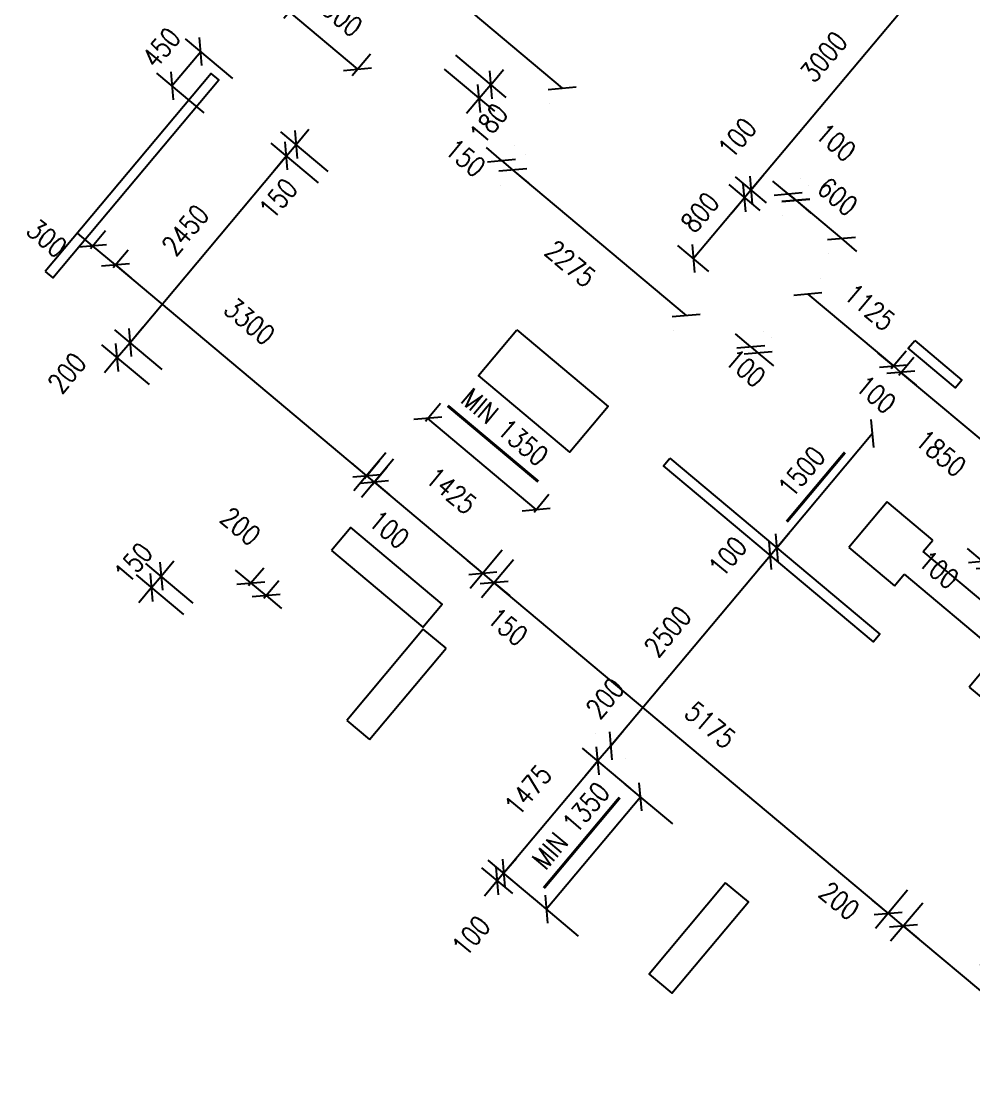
# Model space of a CAD drawing. Header units: millimetres. Extents: x 833220848 to 834439174, y 817676276 to 818025844.
# Drawn here: x 834222569 to 834232155, y 817919286 to 817929958 of the extents above; entities that cross this region are included whole.
import ezdxf

# ---------------------------------------------------------------- set-up
doc = ezdxf.new("R2010")
doc.units = ezdxf.units.MM
doc.header["$LTSCALE"] = 1000
doc.header["$MEASUREMENT"] = 0
doc.linetypes.add('HIDDEN2', pattern=[0.1875, 0.125, -0.0625])
for name, color, linetype in [('_BD Amendment C Changes', 10, 'Continuous'), ('VPA050_Marks', 1, 'Continuous'), ('VPA064_C231', 231, 'HIDDEN2')]:
    doc.layers.add(name, color=color, linetype=linetype)
doc.layers.add('fill', color=1, linetype='Continuous', plot=False)
doc.layers.add('VPA031_Dimension GF', color=6, linetype='Continuous', lineweight=13)
doc.styles.add('RLP-SIMPLEX', font='SIMPLEX.shx', dxfattribs={"width": 0.8})
doc.dimstyles.new('VP-SIMPLEX_D200', dxfattribs={"dimscale": 200, "dimtxt": 1, "dimasz": 1, "dimexe": 1, "dimexo": 1, "dimgap": 1, "dimtad": 1, "dimdec": 1, "dimdsep": 46, "dimtxsty": 'RLP-SIMPLEX', "dimblk": 'OBLIQUE', "dimcen": 1, "dimclrd": 1, "dimclre": 1, "dimclrt": 256, "dimadec": 1, "dimazin": 2, "dimtfac": 1, "dimtdec": 1, "dimtix": 1, "dimtmove": 2, "dimatfit": 1, "dimfxl": 0, "dimtolj": 1, "dimtzin": 0, "dimarcsym": 0})

# ---------------------------------------------------------------- blocks, each defined once
blk = doc.blocks.new('_Oblique')
at = {"color": 0, "linetype": 'ByBlock', "lineweight": -2}
blk.add_line((-0.5, -0.5), (0.5, 0.5), dxfattribs=at)
blk = doc.blocks.new('*D85')
at = {"layer": 'VPA031_Dimension GF', "color": 1, "lineweight": -2}
for p, q in [((834226941, 817929615), (834227447, 817929191)), ((834226825, 817929477), (834227331, 817929053)), ((834227294, 817929319), (834227422, 817929472)), ((834227294, 817929319), (834227178, 817929181)), ((834227178, 817929181), (834227049, 817929028))]:
    blk.add_line(p, q, dxfattribs=at)
at = {"layer": 'VPA031_Dimension GF', "color": 1, "lineweight": -2, "xscale": 200, "yscale": 200, "zscale": 200}
for p, rotation in [((834227294, 817929319), 230.0000014142728), ((834227178, 817929181), 50.00000141427283)]:
    blk.add_blockref('_Oblique', p, dxfattribs=dict(at, rotation=rotation))
at = {"layer": 'VPA031_Dimension GF', "color": 6, "insert": (834227273, 817928928), "char_height": 200, "attachment_point": 5, "rotation": 50, "style": 'RLP-SIMPLEX'}
blk.add_mtext('\\A1;180', dxfattribs=at)
blk = doc.blocks.new('*D98')
at = {"layer": 'VPA031_Dimension GF', "color": 1, "lineweight": -2}
for p, q in [((834231400, 817926398), (834231551, 817926578)), ((834232840, 817925235), (834231422, 817926424)), ((834232817, 817925209), (834232968, 817925388))]:
    blk.add_line(p, q, dxfattribs=at)
at = {"layer": 'VPA031_Dimension GF', "color": 1, "lineweight": -2, "xscale": 200, "yscale": 200, "zscale": 200}
for p, rotation in [((834231422, 817926424), 140.0000000153703), ((834232840, 817925235), 320.0000000153703)]:
    blk.add_blockref('_Oblique', p, dxfattribs=dict(at, rotation=rotation))
at = {"layer": 'VPA031_Dimension GF', "color": 6, "insert": (834231824, 817925611), "char_height": 200, "attachment_point": 5, "rotation": 320, "style": 'RLP-SIMPLEX'}
blk.add_mtext('\\A1;1850', dxfattribs=at)
blk = doc.blocks.new('*D62')
at = {"layer": 'VPA031_Dimension GF', "color": 1, "lineweight": -2}
for p, q in [((834231488, 817921213), (834231165, 817920828)), ((834231294, 817920981), (834231140, 817921110)), ((834231641, 817921084), (834231318, 817920700)), ((834231447, 817920853), (834231294, 817920981)), ((834231447, 817920853), (834231600, 817920724))]:
    blk.add_line(p, q, dxfattribs=at)
at = {"layer": 'VPA031_Dimension GF', "color": 1, "lineweight": -2, "xscale": 200, "yscale": 200, "zscale": 200}
for p, rotation in [((834231294, 817920981), 319.9999999833355), ((834231447, 817920853), 139.9999999833355)]:
    blk.add_blockref('_Oblique', p, dxfattribs=dict(at, rotation=rotation))
at = {"layer": 'VPA031_Dimension GF', "color": 6, "insert": (834230803, 817921106), "char_height": 200, "attachment_point": 5, "rotation": 320, "style": 'RLP-SIMPLEX'}
blk.add_mtext('\\A1;200', dxfattribs=at)
blk = doc.blocks.new('*D63')
at = {"layer": 'VPA031_Dimension GF', "color": 1, "lineweight": -2}
for p, q in [((834227523, 817924539), (834227201, 817924155)), ((834231294, 817920981), (834227329, 817924308)), ((834231488, 817921213), (834231165, 817920828))]:
    blk.add_line(p, q, dxfattribs=at)
at = {"layer": 'VPA031_Dimension GF', "color": 1, "lineweight": -2, "xscale": 200, "yscale": 200, "zscale": 200}
for p, rotation in [((834227329, 817924308), 140.0000001067154), ((834231294, 817920981), 320.0000001067154)]:
    blk.add_blockref('_Oblique', p, dxfattribs=dict(at, rotation=rotation))
at = {"layer": 'VPA031_Dimension GF', "color": 6, "insert": (834229504, 817922875), "char_height": 200, "attachment_point": 5, "rotation": 320, "style": 'RLP-SIMPLEX'}
blk.add_mtext('\\A1;5175', dxfattribs=at)
blk = doc.blocks.new('*D66')
at = {"layer": 'VPA031_Dimension GF', "color": 1, "lineweight": -2}
for p, q in [((834231681, 817930689), (834231993, 817930428)), ((834231840, 817930556), (834229912, 817928258)), ((834229753, 817928391), (834230065, 817928130))]:
    blk.add_line(p, q, dxfattribs=at)
at = {"layer": 'VPA031_Dimension GF', "color": 1, "lineweight": -2, "xscale": 200, "yscale": 200, "zscale": 200}
for p, rotation in [((834231840, 817930556), 50.00000197725146), ((834229912, 817928258), 230.0000019772515)]:
    blk.add_blockref('_Oblique', p, dxfattribs=dict(at, rotation=rotation))
at = {"layer": 'VPA031_Dimension GF', "color": 6, "insert": (834230646, 817929600), "char_height": 200, "attachment_point": 5, "rotation": 50, "style": 'RLP-SIMPLEX'}
blk.add_mtext('\\A1;3000', dxfattribs=at)
blk = doc.blocks.new('*D67')
at = {"layer": 'VPA031_Dimension GF', "color": 1, "lineweight": -2}
for p, q in [((834229753, 817928391), (834230065, 817928130)), ((834229912, 817928258), (834230040, 817928411)), ((834229689, 817928315), (834230001, 817928053)), ((834229912, 817928258), (834229847, 817928182)), ((834229847, 817928182), (834229719, 817928028))]:
    blk.add_line(p, q, dxfattribs=at)
at = {"layer": 'VPA031_Dimension GF', "color": 1, "lineweight": -2, "xscale": 200, "yscale": 200, "zscale": 200}
for p, rotation in [((834229912, 817928258), 230.0000024833985), ((834229847, 817928182), 50.00000248339851)]:
    blk.add_blockref('_Oblique', p, dxfattribs=dict(at, rotation=rotation))
at = {"layer": 'VPA031_Dimension GF', "color": 6, "insert": (834229775, 817928783), "char_height": 200, "attachment_point": 5, "rotation": 50, "style": 'RLP-SIMPLEX'}
blk.add_mtext('\\A1;100', dxfattribs=at)
blk = doc.blocks.new('*D68')
at = {"layer": 'VPA031_Dimension GF', "color": 1, "lineweight": -2}
for p, q in [((834225658, 817928446), (834225182, 817928846)), ((834225335, 817928718), (834225463, 817928871)), ((834225562, 817928331), (834225085, 817928731)), ((834225238, 817928603), (834225335, 817928718)), ((834225238, 817928603), (834225110, 817928449))]:
    blk.add_line(p, q, dxfattribs=at)
at = {"layer": 'VPA031_Dimension GF', "color": 1, "lineweight": -2, "xscale": 200, "yscale": 200, "zscale": 200}
for p, rotation in [((834225335, 817928718), 230.0000023468288), ((834225238, 817928603), 50.00000234682879)]:
    blk.add_blockref('_Oblique', p, dxfattribs=dict(at, rotation=rotation))
at = {"layer": 'VPA031_Dimension GF', "color": 6, "insert": (834225156, 817928173), "char_height": 200, "attachment_point": 5, "rotation": 50, "style": 'RLP-SIMPLEX'}
blk.add_mtext('\\A1;150', dxfattribs=at)
blk = doc.blocks.new('*D69')
at = {"layer": 'VPA031_Dimension GF', "color": 1, "lineweight": -2}
for p, q in [((834225562, 817928331), (834225085, 817928731)), ((834223664, 817926726), (834225238, 817928603)), ((834223987, 817926454), (834223510, 817926854))]:
    blk.add_line(p, q, dxfattribs=at)
at = {"layer": 'VPA031_Dimension GF', "color": 1, "lineweight": -2, "xscale": 200, "yscale": 200, "zscale": 200}
for p, rotation in [((834225238, 817928603), 50.00000027822235), ((834223664, 817926726), 230.0000002782224)]:
    blk.add_blockref('_Oblique', p, dxfattribs=dict(at, rotation=rotation))
at = {"layer": 'VPA031_Dimension GF', "color": 6, "insert": (834224221, 817927857), "char_height": 200, "attachment_point": 5, "rotation": 50, "style": 'RLP-SIMPLEX'}
blk.add_mtext('\\A1;2450', dxfattribs=at)
blk = doc.blocks.new('*D103')
at = {"layer": 'VPA031_Dimension GF', "color": 1, "lineweight": -2}
for p, q in [((834231324, 817926462), (834231474, 817926642)), ((834231346, 817926489), (834231193, 817926617)), ((834231400, 817926398), (834231551, 817926578)), ((834231422, 817926424), (834231346, 817926489)), ((834231422, 817926424), (834231576, 817926296))]:
    blk.add_line(p, q, dxfattribs=at)
at = {"layer": 'VPA031_Dimension GF', "color": 1, "lineweight": -2, "xscale": 200, "yscale": 200, "zscale": 200}
for p, rotation in [((834231346, 817926489), 319.9999991678145), ((834231422, 817926424), 139.9999991678145)]:
    blk.add_blockref('_Oblique', p, dxfattribs=dict(at, rotation=rotation))
at = {"layer": 'VPA031_Dimension GF', "color": 6, "insert": (834231171, 817926202), "char_height": 200, "attachment_point": 5, "rotation": 320, "style": 'RLP-SIMPLEX'}
blk.add_mtext('\\A1;100', dxfattribs=at)
blk = doc.blocks.new('*D105')
at = {"layer": 'VPA031_Dimension GF', "color": 1, "lineweight": -2}
for p, q in [((834229689, 817928315), (834230001, 817928053)), ((834229847, 817928182), (834229333, 817927569)), ((834229174, 817927702), (834229486, 817927440))]:
    blk.add_line(p, q, dxfattribs=at)
at = {"layer": 'VPA031_Dimension GF', "color": 1, "lineweight": -2, "xscale": 200, "yscale": 200, "zscale": 200}
for p, rotation in [((834229847, 817928182), 50.0000003156905), ((834229333, 817927569), 230.0000003156905)]:
    blk.add_blockref('_Oblique', p, dxfattribs=dict(at, rotation=rotation))
at = {"layer": 'VPA031_Dimension GF', "color": 6, "insert": (834229400, 817928034), "char_height": 200, "attachment_point": 5, "rotation": 50, "style": 'RLP-SIMPLEX'}
blk.add_mtext('\\A1;800', dxfattribs=at)
blk = doc.blocks.new('*D106')
at = {"layer": 'VPA031_Dimension GF', "color": 1, "lineweight": -2}
for p, q in [((834223987, 817926454), (834223510, 817926854)), ((834223664, 817926726), (834223792, 817926879)), ((834223859, 817926301), (834223382, 817926701)), ((834223535, 817926573), (834223664, 817926726)), ((834223535, 817926573), (834223406, 817926419))]:
    blk.add_line(p, q, dxfattribs=at)
at = {"layer": 'VPA031_Dimension GF', "color": 1, "lineweight": -2, "xscale": 200, "yscale": 200, "zscale": 200}
for p, rotation in [((834223664, 817926726), 230.0000002143038), ((834223535, 817926573), 50.00000021430376)]:
    blk.add_blockref('_Oblique', p, dxfattribs=dict(at, rotation=rotation))
at = {"layer": 'VPA031_Dimension GF', "color": 6, "insert": (834223030, 817926419), "char_height": 200, "attachment_point": 5, "rotation": 50, "style": 'RLP-SIMPLEX'}
blk.add_mtext('\\A1;200', dxfattribs=at)
blk = doc.blocks.new('*D107')
at = {"layer": 'VPA031_Dimension GF', "color": 1, "lineweight": -2}
for p, q in [((834228696, 817922242), (834228219, 817922642)), ((834227424, 817921384), (834228372, 817922514)), ((834227748, 817921112), (834227271, 817921512))]:
    blk.add_line(p, q, dxfattribs=at)
at = {"layer": 'VPA031_Dimension GF', "color": 1, "lineweight": -2, "xscale": 200, "yscale": 200, "zscale": 200}
for p, rotation in [((834228372, 817922514), 50.00000066991252), ((834227424, 817921384), 230.0000006699125)]:
    blk.add_blockref('_Oblique', p, dxfattribs=dict(at, rotation=rotation))
at = {"layer": 'VPA031_Dimension GF', "color": 6, "insert": (834227670, 817922221), "char_height": 200, "attachment_point": 5, "rotation": 50, "style": 'RLP-SIMPLEX'}
blk.add_mtext('\\A1;1475', dxfattribs=at)
blk = doc.blocks.new('*D108')
at = {"layer": 'VPA031_Dimension GF', "color": 1, "lineweight": -2}
for p, q in [((834223977, 817924374), (834224106, 817924527)), ((834224301, 817924102), (834223824, 817924502)), ((834224205, 817923987), (834223728, 817924387)), ((834223881, 817924259), (834223977, 817924374)), ((834223881, 817924259), (834223752, 817924106))]:
    blk.add_line(p, q, dxfattribs=at)
at = {"layer": 'VPA031_Dimension GF', "color": 1, "lineweight": -2, "xscale": 200, "yscale": 200, "zscale": 200}
for p, rotation in [((834223977, 817924374), 230.0000003934951), ((834223881, 817924259), 50.00000039349514)]:
    blk.add_blockref('_Oblique', p, dxfattribs=dict(at, rotation=rotation))
at = {"layer": 'VPA031_Dimension GF', "color": 6, "insert": (834223699, 817924509), "char_height": 200, "attachment_point": 5, "rotation": 50, "style": 'RLP-SIMPLEX'}
blk.add_mtext('\\A1;150', dxfattribs=at)
blk = doc.blocks.new('*D109')
at = {"layer": 'VPA031_Dimension GF', "color": 1, "lineweight": -2}
for p, q in [((834223288, 817927699), (834223135, 817927827)), ((834223266, 817927672), (834223417, 817927852)), ((834223518, 817927506), (834223288, 817927699)), ((834223496, 817927479), (834223647, 817927659)), ((834223518, 817927506), (834223671, 817927377))]:
    blk.add_line(p, q, dxfattribs=at)
at = {"layer": 'VPA031_Dimension GF', "color": 1, "lineweight": -2, "xscale": 200, "yscale": 200, "zscale": 200}
for p, rotation in [((834223288, 817927699), 319.9999999500534), ((834223518, 817927506), 139.9999999500534)]:
    blk.add_blockref('_Oblique', p, dxfattribs=dict(at, rotation=rotation))
at = {"layer": 'VPA031_Dimension GF', "color": 6, "insert": (834222828, 817927774), "char_height": 200, "attachment_point": 5, "rotation": 320, "style": 'RLP-SIMPLEX'}
blk.add_mtext('\\A1;300', dxfattribs=at)
blk = doc.blocks.new('*D110')
at = {"layer": 'VPA031_Dimension GF', "color": 1, "lineweight": -2}
for p, q in [((834223496, 817927479), (834223647, 817927659)), ((834226046, 817925385), (834223518, 817927506)), ((834226024, 817925358), (834226175, 817925538))]:
    blk.add_line(p, q, dxfattribs=at)
at = {"layer": 'VPA031_Dimension GF', "color": 1, "lineweight": -2, "xscale": 200, "yscale": 200, "zscale": 200}
for p, rotation in [((834223518, 817927506), 140.0000000075354), ((834226046, 817925385), 320.0000000075354)]:
    blk.add_blockref('_Oblique', p, dxfattribs=dict(at, rotation=rotation))
at = {"layer": 'VPA031_Dimension GF', "color": 6, "insert": (834224868, 817926937), "char_height": 200, "attachment_point": 5, "rotation": 320, "style": 'RLP-SIMPLEX'}
blk.add_mtext('\\A1;3300', dxfattribs=at)
blk = doc.blocks.new('*D129')
at = {"layer": 'VPA031_Dimension GF', "color": 1, "lineweight": -2}
for p, q in [((834227266, 817921517), (834227577, 817921255)), ((834227424, 817921384), (834227553, 817921537)), ((834227201, 817921440), (834227513, 817921179)), ((834227360, 817921307), (834227231, 817921154)), ((834227424, 817921384), (834227360, 817921307))]:
    blk.add_line(p, q, dxfattribs=at)
at = {"layer": 'VPA031_Dimension GF', "color": 1, "lineweight": -2, "xscale": 200, "yscale": 200, "zscale": 200}
for p, rotation in [((834227424, 817921384), 229.9999181989529), ((834227360, 817921307), 49.99991819895282)]:
    blk.add_blockref('_Oblique', p, dxfattribs=dict(at, rotation=rotation))
at = {"layer": 'VPA031_Dimension GF', "color": 6, "insert": (834227097, 817920753), "char_height": 200, "attachment_point": 5, "rotation": 49.9999, "style": 'RLP-SIMPLEX'}
blk.add_mtext('\\A1;100', dxfattribs=at)
blk = doc.blocks.new('*D130')
at = {"layer": 'VPA031_Dimension GF', "color": 1, "lineweight": -2}
for p, q in [((834224880, 817924306), (834224727, 817924435)), ((834224858, 817924280), (834225009, 817924459)), ((834225033, 817924178), (834224880, 817924306)), ((834225011, 817924151), (834225162, 817924331)), ((834225033, 817924178), (834225187, 817924049))]:
    blk.add_line(p, q, dxfattribs=at)
at = {"layer": 'VPA031_Dimension GF', "color": 1, "lineweight": -2, "xscale": 200, "yscale": 200, "zscale": 200}
for p, rotation in [((834224880, 817924306), 319.999999929203), ((834225033, 817924178), 139.999999929203)]:
    blk.add_blockref('_Oblique', p, dxfattribs=dict(at, rotation=rotation))
at = {"layer": 'VPA031_Dimension GF', "color": 6, "insert": (834224776, 817924875), "char_height": 200, "attachment_point": 5, "rotation": 320, "style": 'RLP-SIMPLEX'}
blk.add_mtext('\\A1;200', dxfattribs=at)
blk = doc.blocks.new('*D135')
at = {"layer": 'VPA031_Dimension GF', "color": 1, "lineweight": -2}
for p, q in [((834230363, 817928156), (834230210, 817928285)), ((834230363, 817928156), (834230822, 817927771)), ((834230234, 817928003), (834230234, 817928003)), ((834230822, 817927771), (834230976, 817927642)), ((834230694, 817927618), (834230694, 817927618))]:
    blk.add_line(p, q, dxfattribs=at)
at = {"layer": 'VPA031_Dimension GF', "color": 1, "lineweight": -2, "xscale": 200, "yscale": 200, "zscale": 200}
for p, rotation in [((834230363, 817928156), 320.0001795295465), ((834230822, 817927771), 140.0001795295465)]:
    blk.add_blockref('_Oblique', p, dxfattribs=dict(at, rotation=rotation))
at = {"layer": 'VPA031_Dimension GF', "color": 6, "insert": (834230785, 817928193), "char_height": 200, "attachment_point": 5, "rotation": 320.0002, "style": 'RLP-SIMPLEX'}
blk.add_mtext('\\A1;600', dxfattribs=at)
blk = doc.blocks.new('*D136')
at = {"layer": 'VPA031_Dimension GF', "color": 1, "lineweight": -2}
for p, q in [((834229910, 817926683), (834229757, 817926812)), ((834230038, 817926836), (834230038, 817926836)), ((834230115, 817926772), (834230115, 817926772)), ((834229910, 817926683), (834229986, 817926619)), ((834229986, 817926619), (834230140, 817926490))]:
    blk.add_line(p, q, dxfattribs=at)
at = {"layer": 'VPA031_Dimension GF', "color": 1, "lineweight": -2, "xscale": 200, "yscale": 200, "zscale": 200}
for p, rotation in [((834229910, 817926683), 319.9999994378446), ((834229986, 817926619), 139.9999994378446)]:
    blk.add_blockref('_Oblique', p, dxfattribs=dict(at, rotation=rotation))
at = {"layer": 'VPA031_Dimension GF', "color": 6, "insert": (834229859, 817926467), "char_height": 200, "attachment_point": 5, "rotation": 320, "style": 'RLP-SIMPLEX'}
blk.add_mtext('\\A1;100', dxfattribs=at)
blk = doc.blocks.new('*D138')
at = {"layer": 'VPA031_Dimension GF', "color": 1, "lineweight": -2}
for p, q in [((834226022, 817930956), (834228013, 817929285)), ((834225893, 817930803), (834225893, 817930803)), ((834227885, 817929132), (834227885, 817929132))]:
    blk.add_line(p, q, dxfattribs=at)
at = {"layer": 'VPA031_Dimension GF', "color": 1, "lineweight": -2, "xscale": 200, "yscale": 200, "zscale": 200}
for p, rotation in [((834226022, 817930956), 140.0000000041778), ((834228013, 817929285), 320.0000000041778)]:
    blk.add_blockref('_Oblique', p, dxfattribs=dict(at, rotation=rotation))
at = {"layer": 'VPA031_Dimension GF', "color": 6, "insert": (834227210, 817930350), "char_height": 200, "attachment_point": 5, "rotation": 320, "style": 'RLP-SIMPLEX'}
blk.add_mtext('\\A1;2600', dxfattribs=at)
blk = doc.blocks.new('*D139')
at = {"layer": 'VPA031_Dimension GF', "color": 1, "lineweight": -2}
for p, q in [((834227518, 817928461), (834229260, 817926998)), ((834227389, 817928307), (834227389, 817928307)), ((834229132, 817926845), (834229132, 817926845))]:
    blk.add_line(p, q, dxfattribs=at)
at = {"layer": 'VPA031_Dimension GF', "color": 1, "lineweight": -2, "xscale": 200, "yscale": 200, "zscale": 200}
for p, rotation in [((834227518, 817928461), 139.9999053565219), ((834229260, 817926998), 319.9999053565219)]:
    blk.add_blockref('_Oblique', p, dxfattribs=dict(at, rotation=rotation))
at = {"layer": 'VPA031_Dimension GF', "color": 6, "insert": (834228097, 817927518), "char_height": 200, "attachment_point": 5, "rotation": 319.9999, "style": 'RLP-SIMPLEX'}
blk.add_mtext('\\A1;2275', dxfattribs=at)
blk = doc.blocks.new('*D140')
at = {"layer": 'VPA031_Dimension GF', "color": 1, "lineweight": -2}
for p, q in [((834230286, 817928221), (834230133, 817928349)), ((834230415, 817928374), (834230415, 817928374)), ((834230491, 817928310), (834230491, 817928310)), ((834230286, 817928221), (834230363, 817928156)), ((834230363, 817928156), (834230516, 817928028))]:
    blk.add_line(p, q, dxfattribs=at)
at = {"layer": 'VPA031_Dimension GF', "color": 1, "lineweight": -2, "xscale": 200, "yscale": 200, "zscale": 200}
for p, rotation in [((834230286, 817928221), 319.9999999706593), ((834230363, 817928156), 139.9999999706593)]:
    blk.add_blockref('_Oblique', p, dxfattribs=dict(at, rotation=rotation))
at = {"layer": 'VPA031_Dimension GF', "color": 6, "insert": (834230768, 817928740), "char_height": 200, "attachment_point": 5, "rotation": 320, "style": 'RLP-SIMPLEX'}
blk.add_mtext('\\A1;100', dxfattribs=at)
blk = doc.blocks.new('*D143')
at = {"layer": 'VPA031_Dimension GF', "color": 1, "lineweight": -2}
for p, q in [((834230172, 817924659), (834230301, 817924812)), ((834230172, 817924659), (834230108, 817924582)), ((834230108, 817924582), (834229979, 817924429))]:
    blk.add_line(p, q, dxfattribs=at)
at = {"layer": 'VPA031_Dimension GF', "color": 1, "lineweight": -2, "xscale": 200, "yscale": 200, "zscale": 200}
for p, rotation in [((834230108, 817924582), 50.00000008516613), ((834230172, 817924659), 230.0000000851662)]:
    blk.add_blockref('_Oblique', p, dxfattribs=dict(at, rotation=rotation))
at = {"layer": 'VPA031_Dimension GF', "color": 6, "insert": (834229680, 817924570), "char_height": 200, "attachment_point": 5, "rotation": 50, "style": 'RLP-SIMPLEX'}
blk.add_mtext('\\A1;100', dxfattribs=at)
blk = doc.blocks.new('*D144')
at = {"layer": 'VPA031_Dimension GF', "color": 1, "lineweight": -2}
for p, q in [((834230108, 817924582), (834228501, 817922667)), ((834230261, 817924453), (834230261, 817924453)), ((834228654, 817922538), (834228654, 817922538))]:
    blk.add_line(p, q, dxfattribs=at)
at = {"layer": 'VPA031_Dimension GF', "color": 1, "lineweight": -2, "xscale": 200, "yscale": 200, "zscale": 200}
for p, rotation in [((834230108, 817924582), 49.99999998706153), ((834228501, 817922667), 229.9999999870615)]:
    blk.add_blockref('_Oblique', p, dxfattribs=dict(at, rotation=rotation))
at = {"layer": 'VPA031_Dimension GF', "color": 6, "insert": (834229075, 817923817), "char_height": 200, "attachment_point": 5, "rotation": 50, "style": 'RLP-SIMPLEX'}
blk.add_mtext('\\A1;2500', dxfattribs=at)
blk = doc.blocks.new('*D145')
at = {"layer": 'VPA031_Dimension GF', "color": 1, "lineweight": -2}
for p, q in [((834228501, 817922667), (834228629, 817922820)), ((834228348, 817922795), (834228348, 817922795)), ((834228219, 817922642), (834228219, 817922642)), ((834228501, 817922667), (834228372, 817922514)), ((834228372, 817922514), (834228244, 817922360))]:
    blk.add_line(p, q, dxfattribs=at)
at = {"layer": 'VPA031_Dimension GF', "color": 1, "lineweight": -2, "xscale": 200, "yscale": 200, "zscale": 200}
for p, rotation in [((834228501, 817922667), 229.9999999526488), ((834228372, 817922514), 49.99999995264876)]:
    blk.add_blockref('_Oblique', p, dxfattribs=dict(at, rotation=rotation))
at = {"layer": 'VPA031_Dimension GF', "color": 6, "insert": (834228445, 817923145), "char_height": 200, "attachment_point": 5, "rotation": 50, "style": 'RLP-SIMPLEX'}
blk.add_mtext('\\A1;200', dxfattribs=at)
blk = doc.blocks.new('*D163')
at = {"layer": 'VPA031_Dimension GF', "color": 1, "lineweight": -2}
blk.add_line((834231136, 817925808), (834230172, 817924659), dxfattribs=at)
at = {"layer": 'VPA031_Dimension GF', "color": 1, "lineweight": -2, "xscale": 200, "yscale": 200, "zscale": 200}
for p, rotation in [((834231136, 817925808), 50.00000002148855), ((834230172, 817924659), 230.0000000214886)]:
    blk.add_blockref('_Oblique', p, dxfattribs=dict(at, rotation=rotation))
at = {"layer": 'VPA031_Dimension GF', "color": 6, "insert": (834230424, 817925426), "char_height": 200, "attachment_point": 5, "rotation": 50, "style": 'RLP-SIMPLEX'}
blk.add_mtext('\\A1;1500', dxfattribs=at)
blk = doc.blocks.new('*D164')
at = {"layer": 'VPA031_Dimension GF', "color": 1, "lineweight": -2}
for p, q in [((834231641, 817921084), (834231318, 817920700)), ((834233132, 817919439), (834231447, 817920853)), ((834233326, 817919670), (834233003, 817919286))]:
    blk.add_line(p, q, dxfattribs=at)
at = {"layer": 'VPA031_Dimension GF', "color": 1, "lineweight": -2, "xscale": 200, "yscale": 200, "zscale": 200}
for p, rotation in [((834231447, 817920853), 139.9999999482868), ((834233132, 817919439), 319.9999999482868)]:
    blk.add_blockref('_Oblique', p, dxfattribs=dict(at, rotation=rotation))
at = {"layer": 'VPA031_Dimension GF', "color": 6, "insert": (834232482, 817920376), "char_height": 200, "attachment_point": 5, "rotation": 320, "style": 'RLP-SIMPLEX'}
blk.add_mtext('\\A1;2200', dxfattribs=at)
blk = doc.blocks.new('*D178')
at = {"layer": 'VPA031_Dimension GF', "color": 1, "lineweight": -2}
for p, q in [((834232243, 817924525), (834232090, 817924653)), ((834232221, 817924498), (834232372, 817924678)), ((834232298, 817924434), (834232448, 817924614)), ((834232320, 817924460), (834232243, 817924525)), ((834232320, 817924460), (834232473, 817924332))]:
    blk.add_line(p, q, dxfattribs=at)
at = {"layer": 'VPA031_Dimension GF', "color": 1, "lineweight": -2, "xscale": 200, "yscale": 200, "zscale": 200}
for p, rotation in [((834232243, 817924525), 319.9999991678145), ((834232320, 817924460), 139.9999991678145)]:
    blk.add_blockref('_Oblique', p, dxfattribs=dict(at, rotation=rotation))
at = {"layer": 'VPA031_Dimension GF', "color": 6, "insert": (834231802, 817924439), "char_height": 200, "attachment_point": 5, "rotation": 320, "style": 'RLP-SIMPLEX'}
blk.add_mtext('\\A1;100', dxfattribs=at)
blk = doc.blocks.new('*D238')
at = {"layer": 'VPA031_Dimension GF', "color": 1, "lineweight": -2}
for p, q in [((834226101, 817925294), (834226251, 817925474)), ((834227214, 817924404), (834226123, 817925320)), ((834227192, 817924378), (834227343, 817924558))]:
    blk.add_line(p, q, dxfattribs=at)
at = {"layer": 'VPA031_Dimension GF', "color": 1, "lineweight": -2, "xscale": 200, "yscale": 200, "zscale": 200}
for p, rotation in [((834226123, 817925320), 140.0000011955923), ((834227214, 817924404), 320.0000011955923)]:
    blk.add_blockref('_Oblique', p, dxfattribs=dict(at, rotation=rotation))
at = {"layer": 'VPA031_Dimension GF', "color": 6, "insert": (834226898, 817925233), "char_height": 200, "attachment_point": 5, "rotation": 320, "style": 'RLP-SIMPLEX'}
blk.add_mtext('\\A1;1425', dxfattribs=at)
blk = doc.blocks.new('*D239')
at = {"layer": 'VPA031_Dimension GF', "color": 1, "lineweight": -2}
for p, q in [((834227409, 817924636), (834227086, 817924251)), ((834227214, 817924404), (834227061, 817924533)), ((834227523, 817924539), (834227201, 817924155)), ((834227329, 817924308), (834227214, 817924404)), ((834227329, 817924308), (834227482, 817924179))]:
    blk.add_line(p, q, dxfattribs=at)
at = {"layer": 'VPA031_Dimension GF', "color": 1, "lineweight": -2, "xscale": 200, "yscale": 200, "zscale": 200}
for p, rotation in [((834227214, 817924404), 319.9999999773304), ((834227329, 817924308), 139.9999999773304)]:
    blk.add_blockref('_Oblique', p, dxfattribs=dict(at, rotation=rotation))
at = {"layer": 'VPA031_Dimension GF', "color": 6, "insert": (834227465, 817923866), "char_height": 200, "attachment_point": 5, "rotation": 320, "style": 'RLP-SIMPLEX'}
blk.add_mtext('\\A1;150', dxfattribs=at)
blk = doc.blocks.new('*D255')
at = {"layer": 'VPA031_Dimension GF', "color": 1, "lineweight": -2}
for p, q in [((834227403, 817928557), (834227250, 817928686)), ((834227531, 817928710), (834227531, 817928710)), ((834227646, 817928614), (834227646, 817928614)), ((834227403, 817928557), (834227518, 817928461)), ((834227518, 817928461), (834227671, 817928332))]:
    blk.add_line(p, q, dxfattribs=at)
at = {"layer": 'VPA031_Dimension GF', "color": 1, "lineweight": -2, "xscale": 200, "yscale": 200, "zscale": 200}
for p, rotation in [((834227403, 817928557), 320.0000003405112), ((834227518, 817928461), 140.0000003405113)]:
    blk.add_blockref('_Oblique', p, dxfattribs=dict(at, rotation=rotation))
at = {"layer": 'VPA031_Dimension GF', "color": 6, "insert": (834227040, 817928583), "char_height": 200, "attachment_point": 5, "rotation": 320, "style": 'RLP-SIMPLEX'}
blk.add_mtext('\\A1;150', dxfattribs=at)
blk = doc.blocks.new('*D256')
at = {"layer": 'VPA031_Dimension GF', "color": 1, "lineweight": -2}
for p, q in [((834230613, 817927365), (834230613, 817927365)), ((834230484, 817927212), (834231346, 817926489)), ((834231474, 817926642), (834231474, 817926642))]:
    blk.add_line(p, q, dxfattribs=at)
at = {"layer": 'VPA031_Dimension GF', "color": 1, "lineweight": -2, "xscale": 200, "yscale": 200, "zscale": 200}
for p, rotation in [((834230484, 817927212), 139.9999999769165), ((834231346, 817926489), 319.9999999769166)]:
    blk.add_blockref('_Oblique', p, dxfattribs=dict(at, rotation=rotation))
at = {"layer": 'VPA031_Dimension GF', "color": 6, "insert": (834231108, 817927080), "char_height": 200, "attachment_point": 5, "rotation": 320, "style": 'RLP-SIMPLEX'}
blk.add_mtext('\\A1;1125', dxfattribs=at)
blk = doc.blocks.new('*D257')
at = {"layer": 'VPA031_Dimension GF', "color": 1, "lineweight": -2}
for p, q in [((834226240, 817925616), (834225918, 817925231)), ((834226046, 817925385), (834225893, 817925513)), ((834226317, 817925552), (834225994, 817925167)), ((834226123, 817925320), (834226046, 817925385)), ((834226123, 817925320), (834226276, 817925192))]:
    blk.add_line(p, q, dxfattribs=at)
at = {"layer": 'VPA031_Dimension GF', "color": 1, "lineweight": -2, "xscale": 200, "yscale": 200, "zscale": 200}
for p, rotation in [((834226046, 817925385), 320.0000000049711), ((834226123, 817925320), 140.0000000049711)]:
    blk.add_blockref('_Oblique', p, dxfattribs=dict(at, rotation=rotation))
at = {"layer": 'VPA031_Dimension GF', "color": 6, "insert": (834226272, 817924843), "char_height": 200, "attachment_point": 5, "rotation": 320, "style": 'RLP-SIMPLEX'}
blk.add_mtext('\\A1;100', dxfattribs=at)
blk = doc.blocks.new('*D258')
at = {"layer": 'VPA031_Dimension GF', "color": 1, "lineweight": -2}
for p, q in [((834224700, 817929381), (834224223, 817929781)), ((834224086, 817929307), (834224376, 817929652)), ((834224410, 817929035), (834223933, 817929436))]:
    blk.add_line(p, q, dxfattribs=at)
at = {"layer": 'VPA031_Dimension GF', "color": 1, "lineweight": -2, "xscale": 200, "yscale": 200, "zscale": 200}
for p, rotation in [((834224376, 817929652), 50.00000082284222), ((834224086, 817929307), 230.0000008228422)]:
    blk.add_blockref('_Oblique', p, dxfattribs=dict(at, rotation=rotation))
at = {"layer": 'VPA031_Dimension GF', "color": 6, "insert": (834223979, 817929692), "char_height": 200, "attachment_point": 5, "rotation": 50, "style": 'RLP-SIMPLEX'}
blk.add_mtext('\\A1;450', dxfattribs=at)
blk = doc.blocks.new('*D281')
at = {"layer": 'VPA031_Dimension GF', "color": 1, "lineweight": -2}
for p, q in [((834225212, 817929990), (834225393, 817930207)), ((834225265, 817930054), (834225954, 817929476)), ((834225901, 817929412), (834226083, 817929629))]:
    blk.add_line(p, q, dxfattribs=at)
at = {"layer": 'VPA031_Dimension GF', "color": 1, "lineweight": -2, "xscale": 200, "yscale": 200, "zscale": 200}
for p, rotation in [((834225265, 817930054), 140.0042874467803), ((834225954, 817929476), 320.0042874467803)]:
    blk.add_blockref('_Oblique', p, dxfattribs=dict(at, rotation=rotation))
at = {"layer": 'VPA031_Dimension GF', "color": 6, "insert": (834225802, 817929995), "char_height": 200, "attachment_point": 5, "rotation": 320.0043, "style": 'RLP-SIMPLEX'}
blk.add_mtext('\\A1;900', dxfattribs=at)
blk = doc.blocks.new('*D301')
at = {"layer": 'VPA031_Dimension GF', "color": 1, "lineweight": -2}
for p, q in [((834229125, 817921882), (834228648, 817922282)), ((834227853, 817921024), (834228801, 817922154)), ((834228177, 817920752), (834227700, 817921152))]:
    blk.add_line(p, q, dxfattribs=at)
at = {"layer": 'VPA031_Dimension GF', "color": 1, "lineweight": -2, "xscale": 200, "yscale": 200, "zscale": 200}
for p, rotation in [((834228801, 817922154), 50.00000066991252), ((834227853, 817921024), 230.0000006699125)]:
    blk.add_blockref('_Oblique', p, dxfattribs=dict(at, rotation=rotation))
at = {"layer": 'VPA031_Dimension GF', "color": 6, "insert": (834228099, 817921862), "char_height": 200, "attachment_point": 5, "rotation": 50, "style": 'RLP-SIMPLEX'}
blk.add_mtext('\\A1;MIN 1350', dxfattribs=at)
blk = doc.blocks.new('*D302')
at = {"layer": 'VPA031_Dimension GF', "color": 1, "lineweight": -2}
for p, q in [((834226638, 817925934), (834226789, 817926114)), ((834227752, 817925045), (834226660, 817925961)), ((834227730, 817925018), (834227880, 817925198))]:
    blk.add_line(p, q, dxfattribs=at)
at = {"layer": 'VPA031_Dimension GF', "color": 1, "lineweight": -2, "xscale": 200, "yscale": 200, "zscale": 200}
for p, rotation in [((834226660, 817925961), 140.0000011955923), ((834227752, 817925045), 320.0000011955923)]:
    blk.add_blockref('_Oblique', p, dxfattribs=dict(at, rotation=rotation))
at = {"layer": 'VPA031_Dimension GF', "color": 6, "insert": (834227436, 817925874), "char_height": 200, "attachment_point": 5, "rotation": 320, "style": 'RLP-SIMPLEX'}
blk.add_mtext('\\A1;MIN 1350', dxfattribs=at)

msp = doc.modelspace()

# ---------------------------------------------------------------- linework, layer by layer
at = {"layer": '_BD Amendment C Changes', "ltscale": 500, "const_width": 30}
for points in [[(834226861.39, 817926088.35), (834227772.12, 817925325.04)], [(834230273.13, 817924921.81), (834230857.95, 817925618.78)], [(834227828.12, 817921234.98), (834228591.43, 817922145.71)]]:
    msp.add_lwpolyline(points, dxfattribs=at)
at = {"layer": 'fill', "ltscale": 500}
for points in [[(834227556.18, 817926853.57), (834228475.43, 817926082.23), (834228089.76, 817925622.6), (834227170.51, 817926393.94), (834227556.18, 817926853.57)], [(834229097.84, 817925559.96), (834231208.29, 817923789.08), (834231144.02, 817923712.48), (834229033.57, 817925483.36), (834229097.84, 817925559.96)], [(834225692.09, 817924632.04), (834226611.35, 817923860.7), (834226804.18, 817924090.51), (834225884.93, 817924861.85), (834225692.09, 817924632.04)]]:
    msp.add_lwpolyline(points, dxfattribs=at)
msp.add_lwpolyline([(834231560.18, 817926744.28), (834232035.29, 817926345.61), (834231971.01, 817926269.01), (834231495.9, 817926667.67), (834231560.18, 817926744.28)], close=True, dxfattribs=at)
at = {"layer": 'fill', "color": 7, "ltscale": 500}
msp.add_lwpolyline([(834229657.91, 817921288.01), (834228886.57, 817920368.75), (834229116.38, 817920175.92), (834229887.73, 817921095.17), (834229657.91, 817921288.01)], dxfattribs=at)
at = {"layer": 'VPA050_Marks', "ltscale": 500}
msp.add_lwpolyline([(834222811.18, 817927441.04), (834222887.92, 817927376.65), (834224559.03, 817929368.48), (834224482.29, 817929432.86)], close=True, dxfattribs=at)
at = {"layer": 'VPA064_C231', "color": 5, "ltscale": 500}
msp.add_lwpolyline([(834232566.66, 817922871.2), (834233338, 817923790.45), (834232878.38, 817924176.12), (834232589.12, 817923831.4), (834231646.61, 817924622.27), (834231743.03, 817924737.17), (834231283.4, 817925122.85), (834230897.73, 817924663.22), (834231357.35, 817924277.55), (834231453.77, 817924392.45), (834232396.29, 817923601.59), (834232107.03, 817923256.87)], close=True, dxfattribs=at)
at = {"layer": 'VPA064_C231', "ltscale": 500}
msp.add_lwpolyline([(834226615.62, 817923840.8), (834225844.27, 817922921.54), (834226074.09, 817922728.71), (834226845.43, 817923647.96), (834226615.62, 817923840.8)], dxfattribs=at)

# ---------------------------------------------------------------- dimensions: what is measured, and where the dimension line sits
at = {"layer": 'VPA031_Dimension GF'}
for p1, p2, distance, picture, middle in [((834226021.74, 817930956.1), (834228013.46, 817929284.85), 0, '*D138', (834227210.43, 817930350.29)), ((834231528.11, 817930817.95), (834229599.74, 817928519.82), 407.16, '*D66', (834230646.01, 817929600.01)), ((834225082.99, 817929837.28), (834225772.47, 817929258.82), 282.89, '*D281', (834225802.37, 817929994.6)), ((834224140.4, 817926325.69), (834225715.23, 817928202.5), 622.51, '*D69', (834224221.13, 817927857.07)), ((834230362.72, 817928156.39), (834230822.35, 817927770.72), 0, '*D135', (834230785.37, 817928193.37)), ((834230483.95, 817927211.86), (834231345.75, 817926488.73), 0, '*D256', (834231107.69, 817927080.11)), ((834231136.31, 817925807.59), (834230172.13, 817924658.53), 0, '*D163', (834230424.41, 817925425.9)), ((834224357.84, 817923858.77), (834224454.26, 817923973.68), 622.51, '*D108', (834223699.37, 817924509.2)), ((834230107.85, 817924581.92), (834228500.88, 817922666.81), 0, '*D144', (834229074.56, 817923817.2)), ((834231616.31, 817921366.13), (834227652.03, 817924692.55), 502.12, '*D63', (834229504.24, 817922874.51)), ((834233454.81, 817919823.44), (834231769.51, 817921237.57), 502.12, '*D164', (834232482.24, 817920375.67))]:
    dim = msp.add_aligned_dim(p1=p1, p2=p2, distance=distance, dimstyle='VP-SIMPLEX_D200', override={"dimclrt": 6}, dxfattribs=at)
    dim.commit()
    dim.dimension.update_dxf_attribs({"geometry": picture, "text_midpoint": middle})
for base, p1, p2, angle, override, picture, middle in [((834224376.25, 817929652.39), (834224563.37, 817928906.93), (834224853.12, 817929252.25), 50.000001, {"dimrnd": 5, "dimclrt": 6}, '*D258', (834223978.59, 817929691.84)), ((834227177.85, 817929181.35), (834226787.72, 817929743.68), (834226672.02, 817929605.8), 230.000001, {"dimclrt": 6}, '*D85', (834227273.41, 817928927.72)), ((834229847.37, 817928181.5), (834229599.74, 817928519.82), (834229535.47, 817928443.22), 230.000002, {"dimclrt": 6}, '*D67', (834229774.97, 817928782.69)), ((834230362.72, 817928156.39), (834230286.11, 817928220.66), (834230362.72, 817928156.39), 320, {"dimclrt": 6}, '*D140', (834230768.07, 817928740.35)), ((834225334.78, 817928717.55), (834225715.23, 817928202.5), (834225811.65, 817928317.4), 50.000002, {"dimclrt": 6}, '*D68', (834225155.93, 817928172.74)), ((834227517.72, 817928460.69), (834227402.81, 817928557.11), (834227517.72, 817928460.69), 320, {"dimclrt": 6}, '*D255', (834227039.99, 817928583.02)), ((834229260.47, 817926998.35), (834227517.72, 817928460.69), (834229260.47, 817926998.35), 319.999905, {"dimclrt": 6}, '*D139', (834228097.09, 817927517.65)), ((834229333.14, 817927568.67), (834229535.47, 817928443.22), (834229021.23, 817927830.38), 230, {"dimclrt": 6}, '*D105', (834229400.35, 817928034.43)), ((834223288.38, 817927698.61), (834223367.48, 817927326.15), (834223137.66, 817927518.99), 140, {"dimclrt": 6}, '*D109', (834222827.57, 817927774.02)), ((834223518.2, 817927505.77), (834225895.42, 817925204.95), (834223367.48, 817927326.15), 140, {"dimclrt": 6}, '*D110', (834224868.35, 817926936.81)), ((834223663.53, 817926725.83), (834224011.85, 817926172.48), (834224140.4, 817926325.69), 50, {"dimclrt": 6}, '*D106', (834223030.16, 817926419.41)), ((834229986.46, 817926618.98), (834229909.86, 817926683.26), (834229986.46, 817926618.98), 319.999999, {"dimclrt": 6}, '*D136', (834229859.34, 817926467.48)), ((834231345.75, 817926488.73), (834231271.63, 817926244.82), (834231195.03, 817926309.1), 139.999999, {"dimclrt": 6}, '*D103', (834231170.76, 817926202.39)), ((834231422.36, 817926424.45), (834232688.82, 817925055.67), (834231271.63, 817926244.82), 140, {"dimclrt": 6}, '*D98', (834231823.84, 817925611.04)), ((834226046.14, 817925384.57), (834226445.51, 817925704.94), (834226368.9, 817925769.22), 140, {"dimclrt": 6}, '*D257', (834226271.57, 817924842.98)), ((834226122.75, 817925320.3), (834227063.64, 817924224.7), (834225972.03, 817925140.67), 140.000001, {"dimclrt": 6}, '*D238', (834226898.37, 817925233.42)), ((834224880.16, 817924306.15), (834224882.64, 817923997.97), (834224729.43, 817924126.53), 140, {"dimclrt": 6}, '*D130', (834224775.66, 817924874.84)), ((834230107.85, 817924581.92), (834230172.13, 817924658.53), (834230107.85, 817924581.92), 230, {"dimclrt": 6}, '*D143', (834229680.41, 817924570.31)), ((834227214.36, 817924404.32), (834227652.03, 817924692.55), (834227537.12, 817924788.97), 140, {"dimclrt": 6}, '*D239', (834227465.41, 817923866.06)), ((834232243.32, 817924524.74), (834232169.2, 817924280.84), (834232092.6, 817924345.12), 139.999999, {"dimclrt": 6}, '*D178', (834231802.17, 817924438.95)), ((834228372.33, 817922513.6), (834228500.88, 817922666.81), (834228372.33, 817922513.6), 230, {"dimclrt": 6}, '*D145', (834228445.43, 817923145.22)), ((834228372.33, 817922513.6), (834227901.09, 817920983.54), (834228849.2, 817922113.46), 50.000001, {"dimclrt": 6}, '*D107', (834227670.33, 817922221.5)), ((834227359.94, 817921307.08), (834227112.31, 817921645.4), (834227048.04, 817921568.8), 229.999918, {"dimclrt": 6}, '*D129', (834227096.77, 817920752.68)), ((834231293.55, 817920981.48), (834231769.51, 817921237.57), (834231616.31, 817921366.13), 140, {"dimclrt": 6}, '*D62', (834230803.45, 817921106.26))]:
    dim = msp.add_linear_dim(base=base, p1=p1, p2=p2, angle=angle, dimstyle='VP-SIMPLEX_D200', override=override, dxfattribs=at)
    dim.commit()
    dim.dimension.update_dxf_attribs({"geometry": picture, "text_midpoint": middle, "dimtype": 161})
for base, p1, p2, angle, picture, middle in [((834226660.08, 817925960.67), (834227600.98, 817924865.07), (834226509.36, 817925781.05), 140.000001, '*D302', (834227435.7, 817925873.8)), ((834228801.31, 817922153.64), (834228330.07, 817920623.58), (834229278.18, 817921753.5), 50.000001, '*D301', (834228099.31, 817921861.54))]:
    dim = msp.add_linear_dim(base=base, p1=p1, p2=p2, angle=angle, text='MIN 1350', dimstyle='VP-SIMPLEX_D200', override={"dimclrt": 6}, dxfattribs=at)
    dim.commit()
    dim.dimension.update_dxf_attribs({"geometry": picture, "text_midpoint": middle, "dimtype": 161})

doc.saveas('drawing.dxf')
